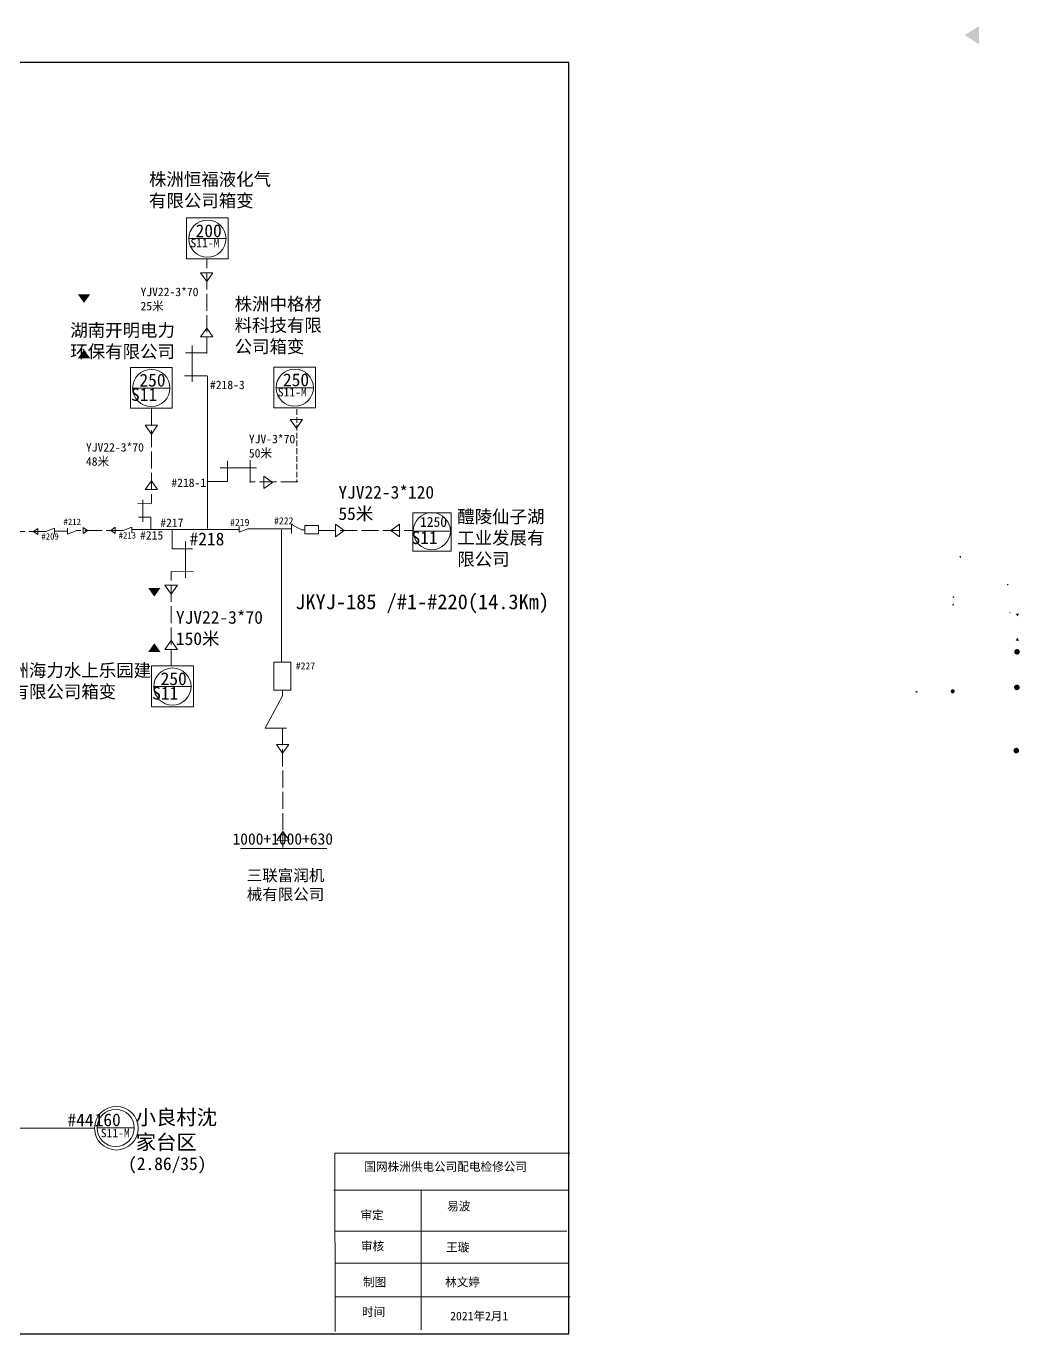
# Model space of a CAD drawing. Header units: millimetres. Extents: x 170 to 4017, y -119 to 1477.
# Drawn here: x 1380 to 2080, y -119 to 802 of the extents above; entities that cross this region are included whole.
import ezdxf

# ---------------------------------------------------------------- set-up
doc = ezdxf.new("R2010")
doc.units = ezdxf.units.MM
doc.header["$MEASUREMENT"] = 0
doc.linetypes.add('ACAD_ISO02W100', pattern=[15, 12, -3])
doc.linetypes.add('JIS_02_4.0', pattern=[5.5, 4, -1.5])
doc.layers.add('图层2', color=7, linetype='Continuous', lineweight=20)
doc.layers.add('边框层', color=7, linetype='Continuous', lineweight=30)

msp = doc.modelspace()

# ---------------------------------------------------------------- hatches: boundary and pattern name
at = {"linetype": 'ACAD_ISO02W100'}
for color, points in [(256, [(2050.95, 788.84), (2040.76, 795.31), (2050.95, 801.61)]), (256, [(2038.26, 427.14), (2036.82, 428.05), (2038.26, 428.93)]), (1, [(2071.75, 408.85), (2071.13, 407.84), (2070.5, 408.83)]), (256, [(2031.81, 393.83), (2032.72, 395.26), (2033.61, 393.83)]), (1, [(2072.98, 388.05), (2072, 388.71), (2073.02, 389.3)]), (256, [(2079.2, 388.09), (2077.92, 386.07), (2076.67, 388.09)]), (256, [(2076.59, 369.07), (2077.87, 371.1), (2079.12, 369.07)]), (256, [(2007.39, 332.13), (2005.96, 333.04), (2007.39, 333.93)])]:
    msp.add_hatch(color=color, dxfattribs=at).paths.add_polyline_path(points)
for points in [[(2033.47, 399.7, 1), (2032.3, 399.7, 1)], [(2077.61, 359.2, 1), (2077.61, 363.18, 1)], [(2033.75, 333.41, 1), (2030.92, 333.41, 1)], [(2077.51, 334.17, 1), (2077.51, 338.16, 1)], [(2077.08, 289.66, 1), (2077.08, 293.64, 1)]]:
    msp.add_hatch(color=256).paths.add_polyline_path(points)
at = {"layer": '图层2'}
h = msp.add_hatch(color=256, dxfattribs=at)
h.paths.add_polyline_path([(1425.2, 612.89), (1420.83, 612.89), (1420.83, 606.73)])
h.paths.add_polyline_path([(1420.83, 606.73), (1420.83, 612.89), (1416.45, 612.89)])
h = msp.add_hatch(color=7, dxfattribs=at)
h.paths.add_polyline_path([(1425.2, 567.75), (1420.83, 567.75), (1420.83, 573.92)])
h.paths.add_polyline_path([(1420.83, 573.92), (1420.83, 567.75), (1416.45, 567.75)])
h = msp.add_hatch(color=256, dxfattribs=at)
h.paths.add_polyline_path([(1474.68, 406.18), (1470.3, 406.18), (1470.3, 400.02)])
h.paths.add_polyline_path([(1470.3, 400.02), (1470.3, 406.18), (1465.92, 406.18)])
h = msp.add_hatch(color=256, dxfattribs=at)
h.paths.add_polyline_path([(1474.68, 361.04), (1470.3, 361.04), (1470.3, 367.21)])
h.paths.add_polyline_path([(1470.3, 367.21), (1470.3, 361.04), (1465.92, 361.04)])

# ---------------------------------------------------------------- linework, layer by layer
at = {"layer": '图层2', "color": 0}
for p, q in [((1507.7, 652.03), (1494.61, 652.03)), ((1494.61, 652.03), (1520.79, 652.03)), ((1511.59, 627.96), (1502.84, 627.96)), ((1507.21, 621.79), (1502.84, 627.96)), ((1511.59, 627.96), (1507.21, 621.79)), ((1507.21, 588.98), (1502.84, 582.82)), ((1511.59, 582.82), (1502.84, 582.82)), ((1511.59, 582.82), (1507.21, 588.98)), ((1492.21, 571.54), (1506.69, 571.54)), ((1497.02, 576.74), (1497.02, 551.13)), ((1491.49, 555.53), (1507.27, 555.48)), ((1507.78, 555.52), (1507.78, 447.89)), ((1468.15, 546.9), (1455.06, 546.9)), ((1455.06, 546.9), (1481.24, 546.9)), ((1569.19, 547.11), (1556.1, 547.11)), ((1556.1, 547.11), (1582.29, 547.11)), ((1565.86, 524.7), (1574.61, 524.82)), ((1565.86, 524.7), (1570.32, 518.6)), ((1570.32, 518.6), (1574.61, 524.82)), ((1463.88, 520.63), (1472.64, 520.63)), ((1463.88, 520.63), (1468.26, 514.47)), ((1468.26, 514.47), (1472.64, 520.63)), ((1516.58, 490.67), (1542.19, 490.65)), ((1521.78, 481.14), (1521.79, 495.61)), ((1537.78, 480.4), (1537.84, 496.18)), ((1463.88, 475.49), (1468.26, 481.65)), ((1468.26, 481.65), (1472.64, 475.49)), ((1508.19, 481.14), (1521.78, 481.14)), ((1547.4, 484.83), (1547.39, 476.07)), ((1553.56, 480.45), (1547.39, 476.07)), ((1547.4, 484.83), (1553.56, 480.45)), ((1463.88, 475.49), (1472.64, 475.49)), ((1468.26, 465.46), (1458.79, 465.5)), ((1462.11, 452.74), (1462.11, 468.1)), ((1467.83, 455.86), (1459.14, 455.86)), ((1467.83, 447.71), (1467.83, 455.86)), ((1388.25, 448.09), (1385.18, 445.89)), ((1385.18, 445.89), (1388.27, 443.71)), ((1388.25, 448.09), (1388.27, 443.71)), ((1400.07, 448.17), (1393.87, 445.8)), ((1400.07, 444.09), (1400.07, 448.17)), ((1400.07, 446.13), (1409.13, 446.1)), ((1409.13, 448.15), (1409.13, 444.06)), ((1409.13, 444.06), (1415.33, 446.43)), ((1420.1, 448.75), (1420.12, 444.38)), ((1420.1, 448.75), (1423.2, 446.58)), ((1423.2, 446.58), (1420.12, 444.38)), ((1442.67, 448.85), (1439.6, 446.65)), ((1439.6, 446.65), (1442.69, 444.48)), ((1442.67, 448.85), (1442.69, 444.48)), ((1454.49, 448.94), (1448.29, 446.57)), ((1454.49, 444.85), (1454.49, 448.94)), ((1529.73, 447.31), (1454.61, 447.3)), ((1482.83, 447.25), (1482.83, 433.66)), ((1529.95, 449.46), (1529.95, 445.37)), ((1529.95, 445.37), (1536.15, 447.74)), ((1536.44, 447.73), (1566.53, 447.73)), ((1559.88, 446.96), (1559.88, 353.97)), ((1573.73, 447.19), (1566.9, 450.86)), ((1566.9, 444.45), (1566.9, 450.86)), ((1573.84, 447.16), (1576.12, 447.16)), ((1597.78, 442.24), (1597.78, 451)), ((1603.94, 446.62), (1597.78, 451)), ((1597.78, 442.24), (1603.94, 446.62)), ((1636.75, 446.62), (1642.92, 451)), ((1642.92, 442.24), (1636.75, 446.62)), ((1642.92, 442.24), (1642.92, 451)), ((1665.65, 446.13), (1652.55, 446.13)), ((1652.55, 446.13), (1678.74, 446.13)), ((1482.83, 433.66), (1497.3, 433.66)), ((1492.35, 438.86), (1492.35, 413.26)), ((1482.1, 417.66), (1497.88, 417.61)), ((1486.53, 408.04), (1477.78, 408.04)), ((1482.16, 401.88), (1477.78, 408.04)), ((1486.53, 408.04), (1482.16, 401.88)), ((1482.16, 369.07), (1477.78, 362.9)), ((1486.53, 362.9), (1482.16, 369.07)), ((1486.53, 362.9), (1477.78, 362.9)), ((1572.64, 351.57), (1572.64, 351.57)), ((1572.64, 351.57), (1572.64, 351.57)), ((1483.08, 336.73), (1469.99, 336.73)), ((1469.99, 336.73), (1496.18, 336.73)), ((1560.61, 330.29), (1560.61, 334.09)), ((1560.61, 330.29), (1548.37, 307.53)), ((1563.35, 307.55), (1548.38, 307.55)), ((1556.24, 295.95), (1564.99, 295.95)), ((1556.24, 295.95), (1560.61, 289.79)), ((1560.61, 289.79), (1564.99, 295.95)), ((1560.75, 234.68), (1556.45, 228.46)), ((1565.21, 228.58), (1560.75, 234.68)), ((1531, 222.75), (1591.85, 222.75)), ((1565.21, 228.58), (1556.45, 228.46))]:
    msp.add_line(p, q, dxfattribs=at)
at = {"layer": '图层2', "color": 0, "linetype": 'ACAD_ISO02W100'}
for p, q in [((1507.21, 571.22), (1507.21, 637.57)), ((1468.26, 532.23), (1468.26, 465.88)), ((1571.39, 480.87), (1538.21, 480.89)), ((1394.06, 445.93), (1360.89, 445.78)), ((1448.48, 446.69), (1415.31, 446.54)), ((1586.18, 446.62), (1652.53, 446.62)), ((1482.16, 351.31), (1482.16, 417.66)), ((1560.61, 307.55), (1560.75, 223.48))]:
    msp.add_line(p, q, dxfattribs=at)
at = {"layer": '图层2', "color": 0, "linetype": 'JIS_02_4.0'}
msp.add_line((1570.54, 531.94), (1570.71, 480.84), dxfattribs=at)
at = {"layer": '图层2', "color": 7}
msp.add_line((877.38, 25.79), (1427.69, 25.79), dxfattribs=at)
at = {"layer": '图层2'}
for p, q in [((1443.06, 26.07), (1429.96, 26.07)), ((1429.96, 26.07), (1456.15, 26.07)), ((1597.45, 8.21), (1762.9, 8.37)), ((1597.45, 8.21), (1597.5, -117.17)), ((1596.73, -17.79), (1762.23, -17.79)), ((1658.16, -17.79), (1658.16, -116.02)), ((1597.45, -46.68), (1760.78, -46.68)), ((1597.45, -69.07), (1762.23, -69.07)), ((1598.17, -92.9), (1762.95, -92.9))]:
    msp.add_line(p, q, dxfattribs=at)
at = {"layer": '图层2', "color": 0}
for points in [[(1493.02, 666.58), (1522.39, 666.58), (1522.39, 637.8), (1493.02, 637.8)], [(1554.51, 561.65), (1583.88, 561.65), (1583.88, 532.87), (1554.51, 532.87)], [(1453.47, 561.44), (1482.84, 561.44), (1482.84, 532.66), (1453.47, 532.66)], [(1652.28, 459.13), (1679.31, 459.13), (1679.31, 432.12), (1652.28, 432.12)], [(1576.31, 444.36), (1576.31, 450.03), (1585.85, 450.03), (1585.85, 444.36)], [(1468.4, 351.27), (1497.77, 351.27), (1497.77, 322.49), (1468.4, 322.49)], [(1566.33, 334.09), (1554.52, 334.09), (1554.52, 353.96), (1566.33, 353.96)]]:
    msp.add_lwpolyline(points, close=True, dxfattribs=at)
for centre in [(1507.7, 652.03), (1468.15, 546.9), (1569.19, 547.11), (1665.65, 446.13), (1483.08, 336.73)]:
    msp.add_circle(centre, 13.09, dxfattribs=at)
at = {"layer": '图层2'}
for centre, radius in [((1443.64, 25.86), 15.38), ((1443.06, 26.07), 13.09)]:
    msp.add_circle(centre, radius, dxfattribs=at)
at = {"layer": '边框层', "color": 0}
msp.add_lwpolyline([(170.25, -118.9), (1762.05, -118.9), (1762.05, 775.93), (170.25, 775.93)], close=True, dxfattribs=at)

# ---------------------------------------------------------------- texts
at = {"layer": '图层2', "color": 0, "char_height": 8, "width": 61.8954, "attachment_point": 1}
for s, insert in [('{\\fSimSun|b0|i0|c134|p2; 1000+1000+630}', (1525.35, 233.48)), ('{\\fSimSun|b0|i0|c134|p2;三联富润机械有限公司}', (1535.39, 207.84))]:
    msp.add_mtext(s, dxfattribs=dict(at, insert=insert))
at = {"layer": '图层2', "insert": (1457.19, 38.81), "char_height": 10.5, "width": 59.4465, "attachment_point": 1}
msp.add_mtext('{\\fSimSun|b0|i0|c134|p2;小良村沈家台区}', dxfattribs=at)
at = {"layer": '边框层', "color": 0, "attachment_point": 1}
for s, insert, char_height, width in [('{\\fSimSun|b0|i0|c134|p2;株洲恒福液化气有限公司箱变}', (1466.57, 698.29), 9, 97.3765), ('{\\fSimSun|b0|i0|c134|p2;200}', (1499.38, 662.07), 9, 34.9524), ('{\\fSimSun|b0|i0|c134|p2;S11-M}', (1495.72, 651.92), 6, 34.9524), ('{\\fSimSun|b0|i0|c134|p2;YJV22-3*70 25米}', (1460.59, 617.55), 6, 34.9524), ('{\\fSimSun|b0|i0|c134|p2;株洲中格材料科技有限公司箱变}', (1526.84, 610.58), 9, 70.6887), ('{\\fSimSun|b0|i0|c134|p2;湖南开明电力环保有限公司}', (1411.16, 592.09), 9, 80.9541), ('{\\fSimSun|b0|i0|c134|p2;250}', (1459.84, 556.93), 9, 34.9524), ('{\\fSimSun|b0|i0|c134|p2;250}', (1560.88, 557.14), 9, 34.9524), ('{\\fￋￎￌﾣﾤ|b0|i0|c134|p54; \\fSimSun|b0|i0|c134|p2;S11}', (1450.55, 546.79), 9, 34.9524), ('{\\fSimSun|b0|i0|c134|p2;#218-3}', (1509.45, 552.09), 6, 34.9524), ('{\\fSimSun|b0|i0|c134|p2;S11-M}', (1557.21, 546.99), 6, 34.9524), ('{\\fSimSun|b0|i0|c134|p2;YJV22-3*70 48米}', (1422.16, 508.16), 6, 34.9524), ('{\\fSimSun|b0|i0|c134|p2;YJV-3*70 50米}', (1536.86, 513.98), 6, 34.9524), ('{\\fSimSun|b0|i0|c134|p2;#218-1}', (1482.3, 483.19), 6, 34.9524), ('{\\fSimSun|b0|i0|c134|p2;YJV22-3*120\\P55米}', (1599.9, 478.02), 9, 34.9524), ('{\\fSimSun|b0|i0|c134|p2;醴陵仙子湖工业发展有限公司}', (1683.56, 460.88), 9, 66.5045), ('{\\fSimSun|b0|i0|c134|p2;#212}', (1406.41, 454.94), 4.5, 17.4762), ('{\\fSimSun|b0|i0|c134|p2;#217}', (1474.48, 455.01), 6, 34.9524), ('{\\fSimSun|b0|i0|c134|p2;#219}', (1523.67, 454.82), 5, 34.9524), ('{\\fSimSun|b0|i0|c134|p2;#222}', (1554.61, 455.9), 5, 34.9524), ('{\\fSimSun|b0|i0|c134|p2;1250}', (1657.33, 456.17), 7, 34.9524), ('{\\fSimSun|b0|i0|c134|p2;#209}', (1390.79, 444.64), 4.5, 17.4762), ('{\\fSimSun|b0|i0|c134|p2;#213}', (1445.21, 445.4), 4.5, 17.4762), ('{\\fSimSun|b0|i0|c134|p2;#215}', (1460.25, 446.16), 6, 34.9524), ('{\\fSimSun|b0|i0|c134|p2;#218}', (1495.12, 445.15), 9, 34.9524), ('{\\fￋￎￌﾣﾤ|b0|i0|c134|p54; \\fSimSun|b0|i0|c134|p2;S11}', (1648.04, 446.02), 9, 34.9524), ('{\\fSimSun|b0|i0|c134|p2;YJV22-3*70 150米}', (1485.54, 389.95), 9, 34.9524), ('{\\fSimSun|b0|i0|c134|p2;株洲海力水上乐园建设有限公司箱变}', (1357.5, 352.65), 9, 110.2481), ('{\\fSimSun|b0|i0|c134|p2;#227}', (1569.9, 353.78), 5, 34.9524), ('{\\fSimSun|b0|i0|c134|p2;250}', (1474.77, 346.76), 9, 34.9524), ('{\\fￋￎￌﾣﾤ|b0|i0|c134|p54; \\fSimSun|b0|i0|c134|p2;S11}', (1465.48, 336.61), 9, 34.9524)]:
    msp.add_mtext(s, dxfattribs=dict(at, insert=insert, char_height=char_height, width=width))
at = {"layer": '边框层', "color": 7, "insert": (1563.42, 401.69), "char_height": 9, "width": 259.9922, "attachment_point": 1}
msp.add_mtext('{\\fSimSun|b0|i0|c134|p2; \\H1.167x;JKYJ-185 /#1-#220(14.3Km)}', dxfattribs=at)
at = {"layer": '边框层'}
for s, insert, char_height, width, attachment_point in [('{\\fSimSun|b0|i0|c134|p2;#44}', (1409.2, 36.13), 9, 34.9524, 1), ('{\\fￋￎￌﾣﾤ|b0|i0|c134|p54; \\fSimSun|b0|i0|c134|p2;160}', (1424.97, 36.24), 9, 34.9524, 1), ('{\\fSimSun|b0|i0|c134|p2;S11-M}', (1432.6, 25.44), 6, 34.9524, 1), ('{\\fSimSun|b0|i0|c134|p2;(2.86/35)}', (1506.97, 5.38), 9, 60.6539, 3)]:
    msp.add_mtext(s, dxfattribs=dict(at, insert=insert, char_height=char_height, width=width, attachment_point=attachment_point))
at = {"layer": '边框层', "color": 3, "char_height": 6, "width": 136.911, "attachment_point": 1}
for s, insert in [('{\\fSimSun|b0|i0|c134|p2;\\C256;国网株洲供电公司配电检修公司}', (1618.09, 1.74)), ('{\\fSimSun|b0|i0|c134|p2;\\C256;易波}', (1676.44, -26.09)), ('{\\fSimSun|b0|i0|c134|p2;\\C256;审定}', (1615.46, -32.33)), ('{\\fSimSun|b0|i0|c134|p2;\\C256;审核}', (1615.73, -54.25)), ('{\\fSimSun|b0|i0|c134|p2;\\C256;王璇}', (1675.72, -54.98)), ('{\\fSimSun|b0|i0|c134|p2;\\C256;制图}', (1617.18, -79.53)), ('{\\fSimSun|b0|i0|c134|p2;\\C256;林文婷}', (1675, -79.53)), ('{\\fSimSun|b0|i0|c134|p2;\\C256;时间}', (1616.46, -100.48)), ('{\\fSimSun|b0|i0|c134|p2;\\C256;2021年2月1}', (1678.61, -103.36))]:
    msp.add_mtext(s, dxfattribs=dict(at, insert=insert))

doc.saveas('drawing.dxf')
